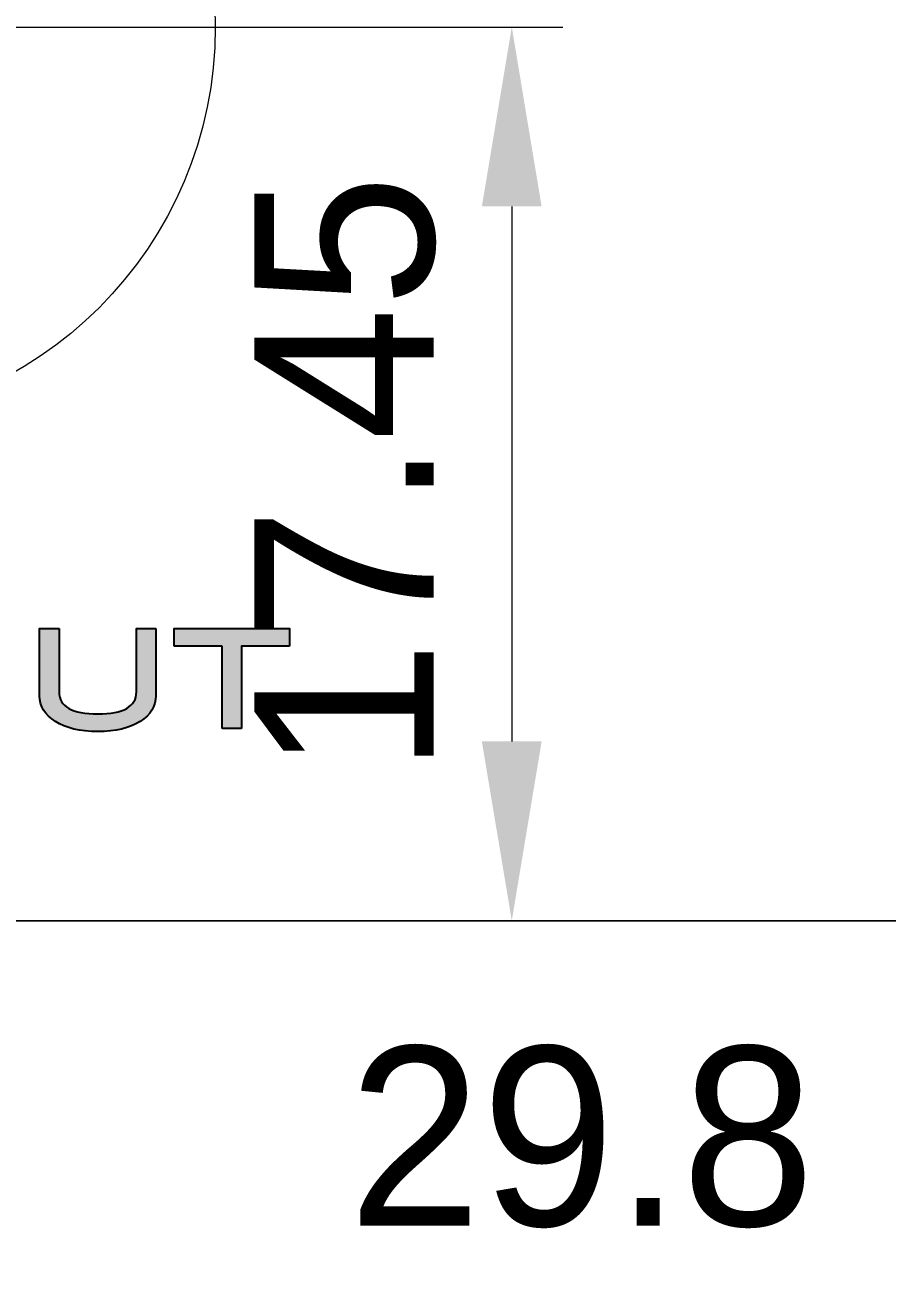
# Model space of a CAD drawing. Header units: millimetres. Extents: x 51 to 281, y -13 to 104.
# Drawn here: x 139.76 to 156.59, y 25.84 to 50.15 of the extents above; entities that cross this region are included whole.
import ezdxf

# ---------------------------------------------------------------- set-up
doc = ezdxf.new("R2010")
doc.units = ezdxf.units.MM
doc.header["$MEASUREMENT"] = 0
doc.layers.add('AM_5', color=3, linetype='Continuous', lineweight=15)
doc.layers.add('Labels', color=7, linetype='Continuous')
doc.dimstyles.new('AM_GB$0', dxfattribs={"dimtxt": 3.5, "dimasz": 3.5, "dimexe": 1, "dimexo": 1, "dimgap": 1.5, "dimtad": 1, "dimdsep": 46, "dimtxsty": 'Standard', "dimcen": 0, "dimclrd": 256, "dimclre": 256, "dimclrt": 2, "dimadec": 0, "dimazin": 2, "dimtp": 0.1, "dimtm": 0.1, "dimtfac": 0.71, "dimtdec": 3, "dimtmove": 0, "dimatfit": 3, "dimfxl": 1, "dimlwd": -1, "dimlwe": -1, "dimarcsym": 0})
doc.dimstyles.new('AM_GB$3', dxfattribs={"dimtxt": 3.5, "dimasz": 3.5, "dimexe": 1, "dimexo": 1, "dimgap": 1.5, "dimtad": 1, "dimtoh": 1, "dimdsep": 46, "dimtxsty": 'Standard', "dimcen": 0, "dimclrd": 256, "dimclre": 256, "dimclrt": 2, "dimadec": 0, "dimazin": 2, "dimtp": 0.1, "dimtm": 0.1, "dimtfac": 0.71, "dimtdec": 3, "dimtofl": 0, "dimtmove": 0, "dimatfit": 0, "dimfxl": 1, "dimlwd": -1, "dimlwe": -1, "dimarcsym": 0})

# ---------------------------------------------------------------- blocks, each defined once
blk = doc.blocks.new('*D34')
at = {"layer": 'AM_5', "linetype": 'ByBlock', "transparency": 16777216}
for p, q in [((136.727, 50.108), (150.266, 50.108)), ((149.266, 46.608), (149.266, 36.158)), ((146.941, 32.658), (150.266, 32.658))]:
    blk.add_line(p, q, dxfattribs=at)
at = {"layer": 'AM_5', "transparency": 16777216}
for points in [[(148.682, 46.608), (149.849, 46.608), (149.266, 50.108)], [(148.682, 36.158), (149.849, 36.158), (149.266, 32.658)]]:
    blk.add_solid(points, dxfattribs=at)
at = {"layer": 'Defpoints', "color": 0, "transparency": 16777216}
for p in [(135.727, 50.108), (145.941, 32.658), (149.266, 32.658)]:
    blk.add_point(p, dxfattribs=at)
at = {"layer": 'AM_5', "color": 7, "transparency": 16777216, "insert": (146.016, 41.383), "char_height": 3.5, "attachment_point": 5, "rotation": 90}
blk.add_mtext('17.45', dxfattribs=at)
blk = doc.blocks.new('*D8')
at = {"layer": 'AM_5', "linetype": 'ByBlock', "transparency": 16777216}
for p, q in [((135.727, 49.108), (135.727, 24.177)), ((165.527, 45.608), (165.527, 24.177)), ((162.027, 25.177), (139.227, 25.177))]:
    blk.add_line(p, q, dxfattribs=at)
at = {"layer": 'AM_5', "transparency": 16777216}
for points in [[(139.227, 25.76), (139.227, 24.594), (135.727, 25.177)], [(162.027, 25.76), (162.027, 24.594), (165.527, 25.177)]]:
    blk.add_solid(points, dxfattribs=at)
at = {"layer": 'Defpoints', "color": 0, "transparency": 16777216}
for p in [(135.727, 50.108), (165.527, 46.608), (135.727, 25.177)]:
    blk.add_point(p, dxfattribs=at)
at = {"layer": 'AM_5', "color": 7, "transparency": 16777216, "insert": (150.627, 28.427), "char_height": 3.5, "attachment_point": 5}
blk.add_mtext('29.8', dxfattribs=at)
blk = doc.blocks.new('*D37')
at = {"layer": 'AM_5', "linetype": 'ByBlock', "transparency": 16777216}
for p, q in [((142.59, 59.021), (144.725, 61.795)), ((140.455, 56.248), (130.999, 43.967)), ((117.069, 25.875), (128.863, 41.194))]:
    blk.add_line(p, q, dxfattribs=at)
at = {"layer": 'AM_5', "transparency": 16777216}
for points in [[(142.128, 59.377), (143.052, 58.666), (140.455, 56.248)], [(128.401, 41.549), (129.326, 40.838), (130.999, 43.967)]]:
    blk.add_solid(points, dxfattribs=at)
at = {"layer": 'Defpoints', "color": 0, "transparency": 16777216}
for p in [(140.455, 56.248), (130.999, 43.967)]:
    blk.add_point(p, dxfattribs=at)
at = {"layer": 'AM_5', "color": 7, "transparency": 16777216, "insert": (119.323, 34.13), "char_height": 3.5, "attachment_point": 5, "rotation": 52.4059}
blk.add_mtext('∅15.5', dxfattribs=at)

msp = doc.modelspace()

# ---------------------------------------------------------------- hatches: boundary and pattern name
h = msp.add_hatch(color=7)
h.dxf.hatch_style = 1
edge = h.paths.add_edge_path()
edge.add_spline(control_points=[(142.009, 36.548), (142.215, 36.679), (142.317, 36.846), (142.317, 37.052)], knot_values=[0, 0, 0, 0, 0.076923, 0.076923, 0.076923, 0.076923], degree=3, periodic=0)
edge.add_spline(control_points=[(142.317, 37.052), (142.317, 37.052), (142.317, 38.363), (142.317, 38.363), (142.317, 38.363)], knot_values=[0.846154, 0.846154, 0.846154, 0.846154, 1, 1, 1, 1, 1], degree=3, periodic=0)
edge.add_spline(control_points=[(142.317, 38.363), (142.317, 38.363), (141.936, 38.363), (141.936, 38.363), (141.936, 38.363)], knot_values=[0.769231, 0.769231, 0.769231, 0.769231, 0.846154, 0.846154, 0.846154, 0.846154, 0.846154], degree=3, periodic=0)
edge.add_spline(control_points=[(141.936, 38.363), (141.936, 38.363), (141.936, 37.128), (141.936, 37.128), (141.936, 37.128)], knot_values=[0.692308, 0.692308, 0.692308, 0.692308, 0.769231, 0.769231, 0.769231, 0.769231, 0.769231], degree=3, periodic=0)
edge.add_spline(control_points=[(141.936, 37.128), (141.936, 36.84), (141.686, 36.696), (141.184, 36.696), (141.184, 36.696), (140.68, 36.696), (140.428, 36.84), (140.428, 37.128), (140.428, 37.128)], knot_values=[0.538462, 0.538462, 0.538462, 0.538462, 0.615385, 0.615385, 0.615385, 0.615385, 0.692308, 0.692308, 0.692308, 0.692308, 0.692308], degree=3, periodic=0)
edge.add_spline(control_points=[(140.428, 37.128), (140.428, 37.128), (140.428, 38.363), (140.428, 38.363), (140.428, 38.363)], knot_values=[0.461538, 0.461538, 0.461538, 0.461538, 0.538462, 0.538462, 0.538462, 0.538462, 0.538462], degree=3, periodic=0)
edge.add_spline(control_points=[(140.428, 38.363), (140.428, 38.363), (140.047, 38.363), (140.047, 38.363), (140.047, 38.363)], knot_values=[0.384615, 0.384615, 0.384615, 0.384615, 0.461538, 0.461538, 0.461538, 0.461538, 0.461538], degree=3, periodic=0)
edge.add_spline(control_points=[(140.047, 38.363), (140.047, 38.363), (140.047, 37.052), (140.047, 37.052), (140.047, 37.052)], knot_values=[0.307692, 0.307692, 0.307692, 0.307692, 0.384615, 0.384615, 0.384615, 0.384615, 0.384615], degree=3, periodic=0)
edge.add_spline(control_points=[(140.047, 37.052), (140.047, 36.846), (140.15, 36.679), (140.355, 36.548), (140.355, 36.548)], knot_values=[0.230769, 0.230769, 0.230769, 0.230769, 0.307692, 0.307692, 0.307692, 0.307692, 0.307692], degree=3, periodic=0)
edge.add_spline(control_points=[(140.355, 36.548), (140.561, 36.418), (140.837, 36.353), (141.184, 36.353), (141.184, 36.353)], knot_values=[0.153846, 0.153846, 0.153846, 0.153846, 0.230769, 0.230769, 0.230769, 0.230769, 0.230769], degree=3, periodic=0)
edge.add_spline(control_points=[(141.184, 36.353), (141.529, 36.353), (141.804, 36.418), (142.009, 36.548), (142.009, 36.548)], knot_values=[0.076923, 0.076923, 0.076923, 0.076923, 0.153846, 0.153846, 0.153846, 0.153846, 0.153846], degree=3, periodic=0)
edge = h.paths.add_edge_path()
edge.add_spline(control_points=[(144.924, 38.02), (144.924, 38.02), (144.924, 38.363), (144.924, 38.363), (144.924, 38.363)], knot_values=[0.777778, 0.777778, 0.777778, 0.777778, 1, 1, 1, 1, 1], degree=3, periodic=0)
edge.add_spline(control_points=[(144.924, 38.363), (144.924, 38.363), (142.676, 38.363), (142.676, 38.363)], knot_values=[0.666668, 0.666668, 0.666668, 0.666668, 0.777778, 0.777778, 0.777778, 0.777778], degree=3, periodic=0)
edge.add_spline(control_points=[(142.676, 38.363), (142.676, 38.363), (142.676, 38.02), (142.676, 38.02)], knot_values=[0.555557, 0.555557, 0.555557, 0.555557, 0.666667, 0.666667, 0.666667, 0.666667], degree=3, periodic=0)
edge.add_spline(control_points=[(142.676, 38.02), (142.676, 38.02), (143.61, 38.02), (143.61, 38.02)], knot_values=[0.444446, 0.444446, 0.444446, 0.444446, 0.555556, 0.555556, 0.555556, 0.555556], degree=3, periodic=0)
edge.add_spline(control_points=[(143.61, 38.02), (143.61, 38.02), (143.61, 36.41), (143.61, 36.41)], knot_values=[0.333334, 0.333334, 0.333334, 0.333334, 0.444444, 0.444444, 0.444444, 0.444444], degree=3, periodic=0)
edge.add_spline(control_points=[(143.61, 36.41), (143.61, 36.41), (143.991, 36.41), (143.991, 36.41), (143.991, 36.41)], knot_values=[0.222222, 0.222222, 0.222222, 0.222222, 0.333333, 0.333333, 0.333333, 0.333333, 0.333333], degree=3, periodic=0)
edge.add_spline(control_points=[(143.991, 36.41), (143.991, 36.41), (143.991, 38.02), (143.991, 38.02)], knot_values=[0.111112, 0.111112, 0.111112, 0.111112, 0.222222, 0.222222, 0.222222, 0.222222], degree=3, periodic=0)
edge.add_spline(control_points=[(143.991, 38.02), (143.991, 38.02), (144.224, 38.02), (144.457, 38.02)], knot_values=[0.055556, 0.055556, 0.055556, 0.055556, 0.111111, 0.111111, 0.111111, 0.111111], degree=3, periodic=0)
edge.add_spline(control_points=[(144.457, 38.02), (144.691, 38.02), (144.924, 38.02), (144.924, 38.02)], knot_values=[0, 0, 0, 0, 0.055556, 0.055556, 0.055556, 0.055556], degree=3, periodic=0)
h.paths.add_polyline_path([(148.641, 34.091), (148.641, 48.674), (143.391, 48.674), (143.391, 34.091)], flags=9)
h = msp.add_hatch(color=7)
h.dxf.hatch_style = 1
edge = h.paths.add_edge_path()
edge.add_spline(control_points=[(143.991, 36.41), (143.991, 36.41), (143.991, 38.02), (143.991, 38.02), (143.991, 38.02)], knot_values=[0.111111, 0.111111, 0.111111, 0.111111, 0.222222, 0.222222, 0.222222, 0.222222, 0.222222], degree=3, periodic=0)
edge.add_spline(control_points=[(143.991, 38.02), (143.991, 38.02), (144.924, 38.02), (144.924, 38.02)], knot_values=[0, 0, 0, 0, 0.111111, 0.111111, 0.111111, 0.111111], degree=3, periodic=0)
edge.add_spline(control_points=[(144.924, 38.02), (144.924, 38.02), (144.924, 38.363), (144.924, 38.363), (144.924, 38.363)], knot_values=[0.777778, 0.777778, 0.777778, 0.777778, 1, 1, 1, 1, 1], degree=3, periodic=0)
edge.add_spline(control_points=[(144.924, 38.363), (144.924, 38.363), (142.676, 38.363), (142.676, 38.363), (142.676, 38.363)], knot_values=[0.666667, 0.666667, 0.666667, 0.666667, 0.777778, 0.777778, 0.777778, 0.777778, 0.777778], degree=3, periodic=0)
edge.add_spline(control_points=[(142.676, 38.363), (142.676, 38.363), (142.676, 38.02), (142.676, 38.02), (142.676, 38.02)], knot_values=[0.555556, 0.555556, 0.555556, 0.555556, 0.666667, 0.666667, 0.666667, 0.666667, 0.666667], degree=3, periodic=0)
edge.add_spline(control_points=[(142.676, 38.02), (142.676, 38.02), (143.61, 38.02), (143.61, 38.02), (143.61, 38.02)], knot_values=[0.444444, 0.444444, 0.444444, 0.444444, 0.555556, 0.555556, 0.555556, 0.555556, 0.555556], degree=3, periodic=0)
edge.add_spline(control_points=[(143.61, 38.02), (143.61, 38.02), (143.61, 36.41), (143.61, 36.41), (143.61, 36.41)], knot_values=[0.333333, 0.333333, 0.333333, 0.333333, 0.444444, 0.444444, 0.444444, 0.444444, 0.444444], degree=3, periodic=0)
edge.add_spline(control_points=[(143.61, 36.41), (143.61, 36.41), (143.991, 36.41), (143.991, 36.41), (143.991, 36.41)], knot_values=[0.222222, 0.222222, 0.222222, 0.222222, 0.333333, 0.333333, 0.333333, 0.333333, 0.333333], degree=3, periodic=0)
h.paths.add_polyline_path([(148.641, 34.091), (148.641, 48.674), (143.391, 48.674), (143.391, 34.091)], flags=9)
h = msp.add_hatch(color=7)
h.dxf.hatch_style = 1
edge = h.paths.add_edge_path()
edge.add_spline(control_points=[(144.924, 38.02), (144.924, 38.02), (144.924, 38.363), (144.924, 38.363), (144.924, 38.363)], knot_values=[0.777778, 0.777778, 0.777778, 0.777778, 1, 1, 1, 1, 1], degree=3, periodic=0)
edge.add_spline(control_points=[(144.924, 38.363), (144.924, 38.363), (142.676, 38.363), (142.676, 38.363), (142.676, 38.363)], knot_values=[0.666667, 0.666667, 0.666667, 0.666667, 0.777778, 0.777778, 0.777778, 0.777778, 0.777778], degree=3, periodic=0)
edge.add_spline(control_points=[(142.676, 38.363), (142.676, 38.363), (142.676, 38.02), (142.676, 38.02), (142.676, 38.02)], knot_values=[0.555556, 0.555556, 0.555556, 0.555556, 0.666667, 0.666667, 0.666667, 0.666667, 0.666667], degree=3, periodic=0)
edge.add_spline(control_points=[(142.676, 38.02), (142.676, 38.02), (143.61, 38.02), (143.61, 38.02), (143.61, 38.02)], knot_values=[0.444444, 0.444444, 0.444444, 0.444444, 0.555556, 0.555556, 0.555556, 0.555556, 0.555556], degree=3, periodic=0)
edge.add_spline(control_points=[(143.61, 38.02), (143.61, 38.02), (143.61, 36.41), (143.61, 36.41), (143.61, 36.41)], knot_values=[0.333333, 0.333333, 0.333333, 0.333333, 0.444444, 0.444444, 0.444444, 0.444444, 0.444444], degree=3, periodic=0)
edge.add_spline(control_points=[(143.61, 36.41), (143.61, 36.41), (143.991, 36.41), (143.991, 36.41), (143.991, 36.41)], knot_values=[0.222222, 0.222222, 0.222222, 0.222222, 0.333333, 0.333333, 0.333333, 0.333333, 0.333333], degree=3, periodic=0)
edge.add_spline(control_points=[(143.991, 36.41), (143.991, 36.41), (143.991, 38.02), (143.991, 38.02), (143.991, 38.02)], knot_values=[0.111111, 0.111111, 0.111111, 0.111111, 0.222222, 0.222222, 0.222222, 0.222222, 0.222222], degree=3, periodic=0)
edge.add_spline(control_points=[(143.991, 38.02), (143.991, 38.02), (144.924, 38.02), (144.924, 38.02)], knot_values=[0, 0, 0, 0, 0.111111, 0.111111, 0.111111, 0.111111], degree=3, periodic=0)
h.paths.add_polyline_path([(148.641, 34.091), (148.641, 48.674), (143.391, 48.674), (143.391, 34.091)], flags=9)
h = msp.add_hatch(color=7)
h.dxf.hatch_style = 1
edge = h.paths.add_edge_path(flags=17)
edge.add_spline(control_points=[(144.924, 38.02), (144.924, 38.02), (144.924, 38.106), (144.924, 38.191)], knot_values=[0.888889, 0.888889, 0.888889, 0.888889, 1, 1, 1, 1], degree=3, periodic=0)
edge.add_spline(control_points=[(144.924, 38.191), (144.924, 38.277), (144.924, 38.363), (144.924, 38.363), (144.924, 38.363)], knot_values=[0.777778, 0.777778, 0.777778, 0.777778, 0.888889, 0.888889, 0.888889, 0.888889, 0.888889], degree=3, periodic=0)
edge.add_spline(control_points=[(144.924, 38.363), (144.924, 38.363), (142.676, 38.363), (142.676, 38.363)], knot_values=[0.666668, 0.666668, 0.666668, 0.666668, 0.777778, 0.777778, 0.777778, 0.777778], degree=3, periodic=0)
edge.add_spline(control_points=[(142.676, 38.363), (142.676, 38.363), (142.676, 38.02), (142.676, 38.02)], knot_values=[0.555557, 0.555557, 0.555557, 0.555557, 0.666667, 0.666667, 0.666667, 0.666667], degree=3, periodic=0)
edge.add_spline(control_points=[(142.676, 38.02), (142.676, 38.02), (143.61, 38.02), (143.61, 38.02)], knot_values=[0.444446, 0.444446, 0.444446, 0.444446, 0.555556, 0.555556, 0.555556, 0.555556], degree=3, periodic=0)
edge.add_spline(control_points=[(143.61, 38.02), (143.61, 38.02), (143.61, 36.41), (143.61, 36.41)], knot_values=[0.333334, 0.333334, 0.333334, 0.333334, 0.444444, 0.444444, 0.444444, 0.444444], degree=3, periodic=0)
edge.add_spline(control_points=[(143.61, 36.41), (143.61, 36.41), (143.991, 36.41), (143.991, 36.41), (143.991, 36.41)], knot_values=[0.222222, 0.222222, 0.222222, 0.222222, 0.333333, 0.333333, 0.333333, 0.333333, 0.333333], degree=3, periodic=0)
edge.add_spline(control_points=[(143.991, 36.41), (143.991, 36.41), (143.991, 38.02), (143.991, 38.02)], knot_values=[0.111112, 0.111112, 0.111112, 0.111112, 0.222222, 0.222222, 0.222222, 0.222222], degree=3, periodic=0)
edge.add_spline(control_points=[(143.991, 38.02), (143.991, 38.02), (144.224, 38.02), (144.457, 38.02)], knot_values=[0.055556, 0.055556, 0.055556, 0.055556, 0.111111, 0.111111, 0.111111, 0.111111], degree=3, periodic=0)
edge.add_spline(control_points=[(144.457, 38.02), (144.691, 38.02), (144.924, 38.02), (144.924, 38.02)], knot_values=[0, 0, 0, 0, 0.055556, 0.055556, 0.055556, 0.055556], degree=3, periodic=0)
edge = h.paths.add_edge_path(flags=17)
edge.add_spline(control_points=[(144.924, 38.191), (144.924, 38.216), (144.924, 38.241), (144.924, 38.263)], knot_values=[0.857034, 0.857034, 0.857034, 0.857034, 0.888889, 0.888889, 0.888889, 0.888889], degree=3, periodic=0)
edge.add_spline(control_points=[(144.924, 38.263), (144.924, 38.319), (144.924, 38.363), (144.924, 38.363), (144.924, 38.363)], knot_values=[0.777778, 0.777778, 0.777778, 0.777778, 0.857034, 0.857034, 0.857034, 0.857034, 0.857034], degree=3, periodic=0)
edge.add_spline(control_points=[(144.924, 38.363), (144.924, 38.363), (142.676, 38.363), (142.676, 38.363)], knot_values=[0.666668, 0.666668, 0.666668, 0.666668, 0.777778, 0.777778, 0.777778, 0.777778], degree=3, periodic=0)
edge.add_spline(control_points=[(142.676, 38.363), (142.676, 38.363), (142.676, 38.277), (142.676, 38.191)], knot_values=[0.611111, 0.611111, 0.611111, 0.611111, 0.666667, 0.666667, 0.666667, 0.666667], degree=3, periodic=0)
edge.add_spline(control_points=[(142.676, 38.191), (142.676, 38.106), (142.676, 38.02), (142.676, 38.02)], knot_values=[0.555557, 0.555557, 0.555557, 0.555557, 0.611111, 0.611111, 0.611111, 0.611111], degree=3, periodic=0)
edge.add_spline(control_points=[(142.676, 38.02), (142.676, 38.02), (142.91, 38.02), (143.143, 38.02)], knot_values=[0.5, 0.5, 0.5, 0.5, 0.555556, 0.555556, 0.555556, 0.555556], degree=3, periodic=0)
edge.add_spline(control_points=[(143.143, 38.02), (143.376, 38.02), (143.61, 38.02), (143.61, 38.02)], knot_values=[0.444446, 0.444446, 0.444446, 0.444446, 0.5, 0.5, 0.5, 0.5], degree=3, periodic=0)
edge.add_spline(control_points=[(143.61, 38.02), (143.61, 38.02), (143.61, 37.617), (143.61, 37.215)], knot_values=[0.388889, 0.388889, 0.388889, 0.388889, 0.444444, 0.444444, 0.444444, 0.444444], degree=3, periodic=0)
edge.add_spline(control_points=[(143.61, 37.215), (143.61, 36.813), (143.61, 36.41), (143.61, 36.41)], knot_values=[0.333334, 0.333334, 0.333334, 0.333334, 0.388889, 0.388889, 0.388889, 0.388889], degree=3, periodic=0)
edge.add_spline(control_points=[(143.61, 36.41), (143.61, 36.41), (143.991, 36.41), (143.991, 36.41)], knot_values=[0.222223, 0.222223, 0.222223, 0.222223, 0.333333, 0.333333, 0.333333, 0.333333], degree=3, periodic=0)
edge.add_spline(control_points=[(143.991, 36.41), (143.991, 36.41), (143.991, 38.02), (143.991, 38.02)], knot_values=[0.111112, 0.111112, 0.111112, 0.111112, 0.222222, 0.222222, 0.222222, 0.222222], degree=3, periodic=0)
edge.add_spline(control_points=[(143.991, 38.02), (143.991, 38.02), (144.109, 38.02), (144.262, 38.02)], knot_values=[0.071483, 0.071483, 0.071483, 0.071483, 0.111111, 0.111111, 0.111111, 0.111111], degree=3, periodic=0)
edge.add_spline(control_points=[(144.262, 38.02), (144.323, 38.02), (144.39, 38.02), (144.457, 38.02)], knot_values=[0.055556, 0.055556, 0.055556, 0.055556, 0.071483, 0.071483, 0.071483, 0.071483], degree=3, periodic=0)
edge.add_spline(control_points=[(144.457, 38.02), (144.524, 38.02), (144.591, 38.02), (144.652, 38.02)], knot_values=[0.039628, 0.039628, 0.039628, 0.039628, 0.055556, 0.055556, 0.055556, 0.055556], degree=3, periodic=0)
edge.add_spline(control_points=[(144.652, 38.02), (144.805, 38.02), (144.924, 38.02), (144.924, 38.02)], knot_values=[0, 0, 0, 0, 0.039628, 0.039628, 0.039628, 0.039628], degree=3, periodic=0)
edge.add_spline(control_points=[(144.924, 38.02), (144.924, 38.02), (144.924, 38.064), (144.924, 38.12)], knot_values=[0.920743, 0.920743, 0.920743, 0.920743, 1, 1, 1, 1], degree=3, periodic=0)
edge.add_spline(control_points=[(144.924, 38.12), (144.924, 38.142), (144.924, 38.167), (144.924, 38.191)], knot_values=[0.888889, 0.888889, 0.888889, 0.888889, 0.920743, 0.920743, 0.920743, 0.920743], degree=3, periodic=0)
h = msp.add_hatch(color=7)
h.dxf.hatch_style = 1
edge = h.paths.add_edge_path()
edge.add_spline(control_points=[(143.61, 36.41), (143.61, 36.41), (143.61, 36.41), (143.61, 38.02), (143.61, 38.02)], knot_values=[0.333333, 0.333333, 0.333333, 0.333333, 0.333333, 0.444444, 0.444444, 0.444444, 0.444444], degree=3, periodic=0)
edge.add_spline(control_points=[(143.61, 38.02), (143.61, 38.02), (143.61, 38.02), (142.676, 38.02), (142.676, 38.02)], knot_values=[0.444444, 0.444444, 0.444444, 0.444444, 0.444444, 0.555556, 0.555556, 0.555556, 0.555556], degree=3, periodic=0)
edge.add_spline(control_points=[(142.676, 38.02), (142.676, 38.02), (142.676, 38.02), (142.676, 38.363), (142.676, 38.363)], knot_values=[0.555556, 0.555556, 0.555556, 0.555556, 0.555556, 0.666667, 0.666667, 0.666667, 0.666667], degree=3, periodic=0)
edge.add_spline(control_points=[(142.676, 38.363), (142.676, 38.363), (142.676, 38.363), (144.924, 38.363), (144.924, 38.363)], knot_values=[0.666667, 0.666667, 0.666667, 0.666667, 0.666667, 0.777778, 0.777778, 0.777778, 0.777778], degree=3, periodic=0)
edge.add_spline(control_points=[(144.924, 38.363), (144.924, 38.363), (144.924, 38.363), (144.924, 38.02), (144.924, 38.02)], knot_values=[0.777778, 0.777778, 0.777778, 0.777778, 0.777778, 1, 1, 1, 1], degree=3, periodic=0)
edge.add_spline(control_points=[(144.924, 38.02), (144.924, 38.02), (143.991, 38.02), (143.991, 38.02)], knot_values=[0, 0, 0, 0, 0.111111, 0.111111, 0.111111, 0.111111], degree=3, periodic=0)
edge.add_spline(control_points=[(143.991, 38.02), (143.991, 38.02), (143.991, 38.02), (143.991, 36.41), (143.991, 36.41)], knot_values=[0.111111, 0.111111, 0.111111, 0.111111, 0.111111, 0.222222, 0.222222, 0.222222, 0.222222], degree=3, periodic=0)
edge.add_spline(control_points=[(143.991, 36.41), (143.991, 36.41), (143.991, 36.41), (143.61, 36.41), (143.61, 36.41)], knot_values=[0.222222, 0.222222, 0.222222, 0.222222, 0.222222, 0.333333, 0.333333, 0.333333, 0.333333], degree=3, periodic=0)

# ---------------------------------------------------------------- linework, layer by layer
at = {"lineweight": 20}
for p, q in [((219.227, 32.658), (95.227, 32.658)), ((95.227, 32.658), (218.227, 32.658))]:
    msp.add_line(p, q, dxfattribs=at)
msp.add_circle((135.727, 50.108), 7.75, dxfattribs=at)
at = {"layer": 'Labels', "color": 7}
for points, knots in [([(140.047, 37.052), (140.047, 37.052), (140.047, 37.052), (140.047, 38.363), (140.047, 38.363)], [0.30769231, 0.30769231, 0.30769231, 0.30769231, 0.30769232, 0.38461538, 0.38461538, 0.38461538, 0.38461538]), ([(140.047, 38.363), (140.047, 38.363), (140.047, 38.363), (140.428, 38.363), (140.428, 38.363)], [0.38461538, 0.38461538, 0.38461538, 0.38461538, 0.38461539, 0.46153846, 0.46153846, 0.46153846, 0.46153846]), ([(140.428, 38.363), (140.428, 38.363), (140.428, 38.363), (140.428, 37.128), (140.428, 37.128)], [0.46153846, 0.46153846, 0.46153846, 0.46153846, 0.46153847, 0.53846154, 0.53846154, 0.53846154, 0.53846154]), ([(141.936, 37.128), (141.936, 37.128), (141.936, 37.128), (141.936, 38.363), (141.936, 38.363)], [0.69230769, 0.69230769, 0.69230769, 0.69230769, 0.6923077, 0.76923077, 0.76923077, 0.76923077, 0.76923077]), ([(141.936, 38.363), (141.936, 38.363), (141.936, 38.363), (142.317, 38.363), (142.317, 38.363)], [0.76923077, 0.76923077, 0.76923077, 0.76923077, 0.76923078, 0.84615385, 0.84615385, 0.84615385, 0.84615385]), ([(142.317, 38.363), (142.317, 38.363), (142.317, 38.363), (142.317, 37.052), (142.317, 37.052)], [0.8461538, 0.8461538, 0.8461538, 0.8461538, 0.8461539, 1, 1, 1, 1]), ([(142.676, 38.02), (142.676, 38.02), (142.676, 38.02), (142.676, 38.363), (142.676, 38.363)], [0.5555556, 0.5555556, 0.5555556, 0.5555556, 0.5555556, 0.6666667, 0.6666667, 0.6666667, 0.6666667]), ([(142.676, 38.363), (142.676, 38.363), (142.676, 38.363), (144.924, 38.363), (144.924, 38.363)], [0.6666667, 0.6666667, 0.6666667, 0.6666667, 0.6666667, 0.7777778, 0.7777778, 0.7777778, 0.7777778]), ([(144.924, 38.363), (144.924, 38.363), (144.924, 38.363), (144.924, 38.02), (144.924, 38.02)], [0.7777778, 0.7777778, 0.7777778, 0.7777778, 0.7777778, 1, 1, 1, 1]), ([(143.61, 38.02), (143.61, 38.02), (143.61, 38.02), (142.676, 38.02), (142.676, 38.02)], [0.4444444, 0.4444444, 0.4444444, 0.4444444, 0.4444445, 0.5555556, 0.5555556, 0.5555556, 0.5555556]), ([(143.61, 36.41), (143.61, 36.41), (143.61, 36.41), (143.61, 38.02), (143.61, 38.02)], [0.3333333, 0.3333333, 0.3333333, 0.3333333, 0.3333333, 0.4444444, 0.4444444, 0.4444444, 0.4444444]), ([(143.991, 38.02), (143.991, 38.02), (143.991, 38.02), (143.991, 36.41), (143.991, 36.41)], [0.1111111, 0.1111111, 0.1111111, 0.1111111, 0.1111111, 0.2222222, 0.2222222, 0.2222222, 0.2222222]), ([(140.355, 36.548), (140.355, 36.548), (140.15, 36.679), (140.047, 36.846), (140.047, 37.052)], [0.23076923, 0.23076923, 0.23076923, 0.23076923, 0.23076924, 0.30769231, 0.30769231, 0.30769231, 0.30769231]), ([(140.428, 37.128), (140.428, 37.128), (140.428, 36.84), (140.68, 36.696), (141.184, 36.696), (141.184, 36.696), (141.686, 36.696), (141.936, 36.84), (141.936, 37.128)], [0.5384615, 0.5384615, 0.5384615, 0.5384615, 0.5384615, 0.6153846, 0.6153846, 0.6153846, 0.6153846, 0.6923077, 0.6923077, 0.6923077, 0.6923077]), ([(141.184, 36.353), (141.184, 36.353), (140.837, 36.353), (140.561, 36.418), (140.355, 36.548)], [0.15384615, 0.15384615, 0.15384615, 0.15384615, 0.15384616, 0.23076923, 0.23076923, 0.23076923, 0.23076923]), ([(142.009, 36.548), (142.009, 36.548), (141.804, 36.418), (141.529, 36.353), (141.184, 36.353)], [0.07692308, 0.07692308, 0.07692308, 0.07692308, 0.07692309, 0.15384615, 0.15384615, 0.15384615, 0.15384615]), ([(143.991, 36.41), (143.991, 36.41), (143.991, 36.41), (143.61, 36.41), (143.61, 36.41)], [0.2222222, 0.2222222, 0.2222222, 0.2222222, 0.2222222, 0.3333333, 0.3333333, 0.3333333, 0.3333333])]:
    msp.add_open_spline(points, degree=3, knots=knots, dxfattribs=at)
for points in [[(144.924, 38.02), (144.924, 38.02), (143.991, 38.02), (143.991, 38.02)], [(142.317, 37.052), (142.317, 36.846), (142.215, 36.679), (142.009, 36.548)]]:
    msp.add_open_spline(points, degree=3, dxfattribs=at)

# ---------------------------------------------------------------- dimensions: what is measured, and where the dimension line sits
at = {"layer": 'AM_5'}
dim = msp.add_diameter_dim_2p(p1=(140.455, 56.248), p2=(130.999, 43.967), dimstyle='AM_GB$3', override={"dimtoh": 0, "dimclrt": 7, "dimtofl": 1, "dimatfit": 3}, dxfattribs=at)
dim.commit()
dim.dimension.update_dxf_attribs({"geometry": '*D37', "text_midpoint": (119.323, 34.13)})
dim = msp.add_linear_dim(base=(149.266, 32.658), p1=(135.727, 50.108), p2=(145.941, 32.658), angle=90, dimstyle='AM_GB$0', override={"dimclrt": 7}, dxfattribs=at)
dim.commit()
dim.dimension.update_dxf_attribs({"geometry": '*D34', "text_midpoint": (146.016, 41.383)})
dim = msp.add_linear_dim(base=(135.727, 25.177), p1=(165.527, 46.608), p2=(135.727, 50.108), dimstyle='AM_GB$0', override={"dimclrt": 7}, dxfattribs=at)
dim.commit()
dim.dimension.update_dxf_attribs({"geometry": '*D8', "text_midpoint": (150.627, 28.427)})

doc.saveas('drawing.dxf')
